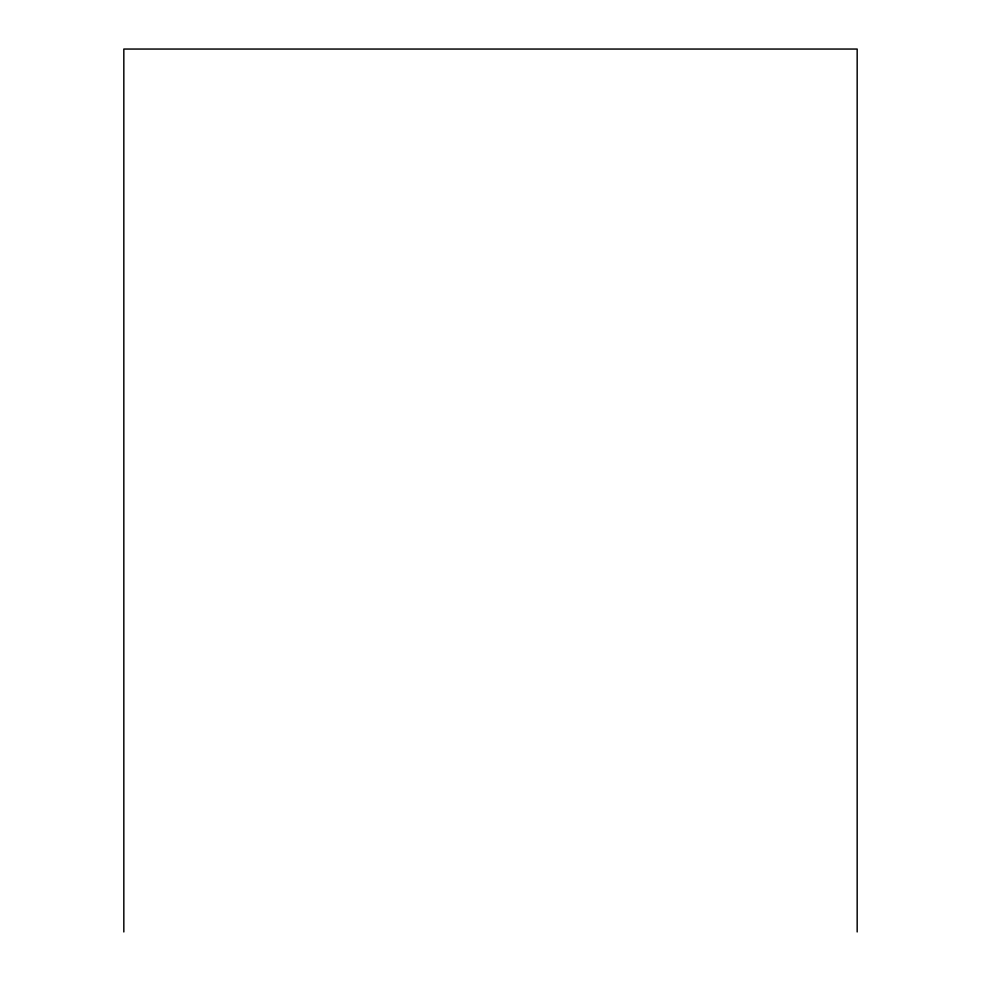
<?xml version="1.0" encoding="UTF-8"?>
<svg xmlns="http://www.w3.org/2000/svg" width="981" height="981" viewBox="0 0 981 981"><rect width="100%" height="100%" fill="white"/><g stroke="black" fill="none" stroke-linecap="round" stroke-linejoin="round"><path stroke-width="1.47" d="M857.173 931.95L857.173 49.05L123.827 49.05L123.827 931.95"/></g></svg>
